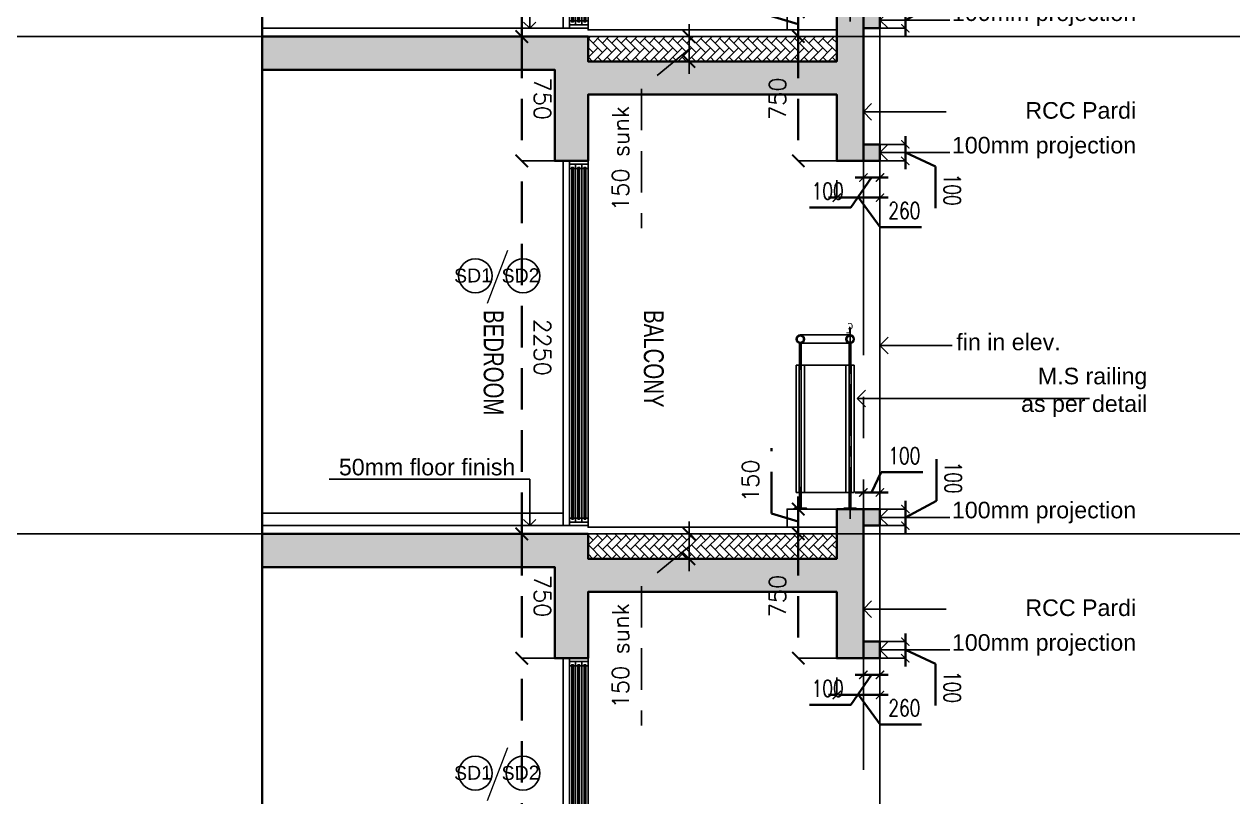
# Model space of a CAD drawing. Header units: millimetres. Extents: x 1066295 to 1300022, y -5734212 to -5454663.
# Drawn here: x 1117602 to 1124888, y -5598780 to -5594118 of the extents above; entities that cross this region are included whole.
import ezdxf
from ezdxf.enums import TextEntityAlignment as Align

# ---------------------------------------------------------------- set-up
doc = ezdxf.new("R2010")
doc.units = ezdxf.units.MM
doc.header["$LTSCALE"] = 1000
doc.header["$MEASUREMENT"] = 0
for name, pattern in [('AUDIT_D_120904163729-0', [0]), ('T9_PROFILE SECTIONS$0$AUDIT_D_120904163729-0', [0]), ('T9_PROFILE SECTIONS$0$CENTER', [2, 1.25, -0.25, 0.25, -0.25]), ('T9_PROFILE SECTIONS$0$HIDDEN', [0.375, 0.25, -0.125]), ('T9_PROFILE SECTIONS$0$HIDDEN2', [0.1875, 0.125, -0.0625]), ('T9_PROFILE SECTIONS$0$PHANTOM2', [1.25, 0.625, -0.125, 0.125, -0.125, 0.125, -0.125]), ('T9_PROFILE SECTIONS$0$T10(T7 IS SIMILAR BUT MIRROR) - DIMENSION & TEXTING$0$HIDDEN', [0.375, 0.25, -0.125]), ('T9_PROFILE SECTIONS$0$T8_PROFILE SECTIONS$0$HIDDEN', [0.375, 0.25, -0.125])]:
    doc.linetypes.add(name, pattern=pattern)
doc.layers.get('0').update_dxf_attribs({"linetype": 'AUDIT_D_120904163729-0'})
for name, color, linetype in [('T9_PROFILE SECTIONS$0$a-alu frame', 4, 'Continuous'), ('T9_PROFILE SECTIONS$0$A-BUILDING LINE TURNS HERE', 252, 'T9_PROFILE SECTIONS$0$PHANTOM2'), ('T9_PROFILE SECTIONS$0$A-DIM', 2, 'Continuous'), ('T9_PROFILE SECTIONS$0$a-ele', 8, 'Continuous'), ('T9_PROFILE SECTIONS$0$A-SUNK SLAB', 251, 'T9_PROFILE SECTIONS$0$AUDIT_D_120904163729-0'), ('T9_PROFILE SECTIONS$0$a-window', 5, 'Continuous'), ('T9_PROFILE SECTIONS$0$DETAIL TEXT', 84, 'T9_PROFILE SECTIONS$0$HIDDEN'), ('T9_PROFILE SECTIONS$0$Elev 01', 8, 'Continuous'), ('T9_PROFILE SECTIONS$0$ELEV 5', 8, 'Continuous'), ('T9_PROFILE SECTIONS$0$F.F.L', 36, 'Continuous'), ('T9_PROFILE SECTIONS$0$GLASS', 5, 'Continuous'), ('T9_PROFILE SECTIONS$0$HATCH 150', 8, 'Continuous'), ('T9_PROFILE SECTIONS$0$Leader', 2, 'T9_PROFILE SECTIONS$0$AUDIT_D_120904163729-0'), ('T9_PROFILE SECTIONS$0$LEVEL', 7, 'Continuous'), ('T9_PROFILE SECTIONS$0$T10(T7 IS SIMILAR BUT MIRROR) - DIMENSION & TEXTING$0$A-DIMENSIONS', 2, 'T9_PROFILE SECTIONS$0$T10(T7 IS SIMILAR BUT MIRROR) - DIMENSION & TEXTING$0$HIDDEN'), ('T9_PROFILE SECTIONS$0$TEXT ROOM', 7, 'Continuous'), ('T9_PROFILE SECTIONS$0$TYPICAL UNITS$0$a-door-no', 104, 'Continuous')]:
    doc.layers.add(name, color=color, linetype=linetype)
for name, color, linetype, lineweight in [('T9_PROFILE SECTIONS$0$A-DIMENSION', 2, 'Continuous', 35), ('T9_PROFILE SECTIONS$0$A-SLAB', 3, 'Continuous', 35), ('T9_PROFILE SECTIONS$0$a-Text', 4, 'Continuous', 0), ('T9_PROFILE SECTIONS$0$R0-18-10-2014-T1-1st Podium Floor Plan$0$Text', 7, 'Continuous', 0), ('T9_PROFILE SECTIONS$0$T8_PROFILE SECTIONS$0$A-DIMENSION', 2, 'Continuous', 35)]:
    doc.layers.add(name, color=color, linetype=linetype, lineweight=lineweight)
doc.styles.add('T9_PROFILE SECTIONS$0$arial', font='sanss___.ttf')
doc.styles.add('T9_PROFILE SECTIONS$0$ARIAL ARROW', font='arial.ttf')
doc.styles.add('T9_PROFILE SECTIONS$0$CLUSTER A- TOILET DETAIL$0$texts', font='simplex.shx', dxfattribs={"width": 0.75})
doc.styles.add('T9_PROFILE SECTIONS$0$Romans 1', font='romans.shx', dxfattribs={"height": 100})
doc.styles.add('T9_PROFILE SECTIONS$0$RSP_TXT 500', font='swisscl.ttf', dxfattribs={"height": 250})
doc.styles.add('T9_PROFILE SECTIONS$0$T8_PROFILE SECTIONS$0$Romans 1', font='romans.shx', dxfattribs={"height": 100})
doc.styles.add('T9_PROFILE SECTIONS$0$TYPICAL UNITS$0$LODHA STANDERD', font='sanss___.ttf')
doc.dimstyles.new('T9_PROFILE SECTIONS$0$ALPINE S', dxfattribs={"dimscale": 0, "dimtxt": 100, "dimasz": 75, "dimexe": 0, "dimexo": 0, "dimgap": 75, "dimtad": 1, "dimdec": 0, "dimzin": 0, "dimdsep": 46, "dimtxsty": 'T9_PROFILE SECTIONS$0$Romans 1', "dimblk": 'T9_PROFILE SECTIONS$0$_ArchTick', "dimcen": 0.09, "dimclrd": 256, "dimclre": 256, "dimclrt": 7, "dimadec": 0, "dimazin": 0, "dimtfac": 1, "dimtdec": 0, "dimtofl": 0, "dimtmove": 1, "dimatfit": 0, "dimldrblk": 'T9_PROFILE SECTIONS$0$_Open90', "dimfxl": 1, "dimtolj": 1, "dimtzin": 0, "dimarcsym": 0})
doc.dimstyles.new('T9_PROFILE SECTIONS$0$T8_PROFILE SECTIONS$0$ALPINE S', dxfattribs={"dimscale": 0, "dimtxt": 100, "dimasz": 75, "dimexe": 0, "dimexo": 0, "dimgap": 75, "dimtad": 1, "dimdec": 0, "dimzin": 0, "dimdsep": 46, "dimtxsty": 'T9_PROFILE SECTIONS$0$T8_PROFILE SECTIONS$0$Romans 1', "dimblk": 'T9_PROFILE SECTIONS$0$T8_PROFILE SECTIONS$0$_ArchTick', "dimcen": 0.09, "dimclrd": 256, "dimclre": 256, "dimclrt": 7, "dimadec": 0, "dimazin": 0, "dimtfac": 1, "dimtdec": 0, "dimtofl": 0, "dimtmove": 1, "dimatfit": 0, "dimldrblk": 'T9_PROFILE SECTIONS$0$T8_PROFILE SECTIONS$0$_Open90', "dimfxl": 1, "dimtolj": 1, "dimtzin": 0, "dimarcsym": 0})

# ---------------------------------------------------------------- blocks, each defined once
blk = doc.blocks.new('T9_PROFILE SECTIONS$0$A$C04612184')
at = {"layer": 'T9_PROFILE SECTIONS$0$LEVEL', "color": 8, "linetype": 'T9_PROFILE SECTIONS$0$HIDDEN2', "ltscale": 5}
for p, q in [((89.8181, 97.715), (-67.8271, 97.715)), ((89.8181, 94.715), (-67.8271, 94.715))]:
    blk.add_line(p, q, dxfattribs=at)
blk = doc.blocks.new('T9_PROFILE SECTIONS$0$_ArchTick')
at = {"color": 0, "linetype": 'ByBlock', "const_width": 0.15}
blk.add_lwpolyline([(-0.5, -0.5), (0.5, 0.5)], dxfattribs=at)
blk = doc.blocks.new('T9_PROFILE SECTIONS$0$window with railing')
at = {"layer": 'T9_PROFILE SECTIONS$0$a-ele'}
blk.add_lwpolyline([(-11244.9, -340863.7), (-11244.9, -338663.7)], dxfattribs=at)
at = {"layer": 'T9_PROFILE SECTIONS$0$a-window', "color": 250}
for p, q in [((-11394.9, -338708.7), (-11394.9, -340818.7)), ((-11381.6, -338708.7), (-11381.6, -340818.7)), ((-11371.6, -338708.7), (-11371.6, -340818.7))]:
    blk.add_line(p, q, dxfattribs=at)
at = {"layer": 'T9_PROFILE SECTIONS$0$a-window', "color": 1}
for p, q in [((-11357.4, -338708.7), (-11357.4, -340818.7)), ((-11319.9, -338708.7), (-11319.9, -340818.7)), ((-11319.9, -338708.7), (-11319.9, -340818.7)), ((-11282.4, -338708.7), (-11282.4, -340818.7))]:
    blk.add_line(p, q, dxfattribs=at)
at = {"layer": 'T9_PROFILE SECTIONS$0$a-window', "color": 5}
for p, q in [((-11344.1, -338708.7), (-11344.1, -340818.7)), ((-11334.1, -338708.7), (-11334.1, -340818.7)), ((-11306.6, -338708.7), (-11306.6, -340818.7)), ((-11296.6, -338708.7), (-11296.6, -340818.7))]:
    blk.add_line(p, q, dxfattribs=at)
at = {"layer": 'T9_PROFILE SECTIONS$0$a-window', "color": 4}
for points in [[(-11394.9, -338683.7), (-11394.9, -338663.7), (-11282.4, -338663.7), (-11282.4, -338683.7)], [(-11371.6, -338708.7), (-11357.4, -338708.7), (-11357.4, -338683.7), (-11394.9, -338683.7), (-11394.9, -338708.7), (-11381.6, -338708.7), (-11381.6, -338702.7), (-11371.6, -338702.7)], [(-11334.1, -338708.7), (-11319.9, -338708.7), (-11319.9, -338683.7), (-11357.4, -338683.7), (-11357.4, -338708.7), (-11344.1, -338708.7), (-11344.1, -338702.7), (-11334.1, -338702.7)], [(-11296.6, -338708.7), (-11282.4, -338708.7), (-11282.4, -338683.7), (-11319.9, -338683.7), (-11319.9, -338708.7), (-11306.6, -338708.7), (-11306.6, -338702.7), (-11296.6, -338702.7)], [(-11371.6, -340818.7), (-11357.4, -340818.7), (-11357.4, -340843.7), (-11394.9, -340843.7), (-11394.9, -340818.7), (-11381.6, -340818.7), (-11381.6, -340824.7), (-11371.6, -340824.7)], [(-11394.9, -340863.7), (-11394.9, -340843.7), (-11282.4, -340843.7), (-11282.4, -340863.7)], [(-11334.1, -340818.7), (-11319.9, -340818.7), (-11319.9, -340843.7), (-11357.4, -340843.7), (-11357.4, -340818.7), (-11344.1, -340818.7), (-11344.1, -340824.7), (-11334.1, -340824.7)], [(-11296.6, -340818.7), (-11282.4, -340818.7), (-11282.4, -340843.7), (-11319.9, -340843.7), (-11319.9, -340818.7), (-11306.6, -340818.7), (-11306.6, -340824.7), (-11296.6, -340824.7)]]:
    blk.add_lwpolyline(points, close=True, dxfattribs=at)
blk = doc.blocks.new('T9_PROFILE SECTIONS$0$A$C6E3644B4')
at = {"layer": 'T9_PROFILE SECTIONS$0$A-DIM', "ltscale": 0.7}
h = blk.add_hatch(color=8, dxfattribs=at)
edge = h.paths.add_edge_path()
edge.add_arc((0, 1025), 25, 0, 360)
edge = h.paths.add_edge_path(flags=17)
edge.add_arc((0, 1025), 20, 0, 360)
for points in [[(6, 868.7), (-6, 868.7), (-6, 843.7), (6, 843.7)], [(6, 130), (-6, 130), (-6, 105), (6, 105)]]:
    blk.add_hatch(color=8, dxfattribs=at).paths.add_polyline_path(points)
at = {"layer": 'T9_PROFILE SECTIONS$0$A-DIM', "color": 5, "linetype": 'T9_PROFILE SECTIONS$0$CENTER', "ltscale": 0.25}
blk.add_line((0, -59), (0, 1094.7), dxfattribs=at)
at = {"layer": 'T9_PROFILE SECTIONS$0$A-DIM', "ltscale": 0.7}
for p, q in [((-5, 1000.1), (-5, 868.4)), ((5, 1000.1), (5, 868.4)), ((25, 868.4), (-25, 868.4)), ((-25, 100.4), (-25, 868.4)), ((25, 100.4), (25, 868.4)), ((25, 100.4), (-25, 100.4)), ((-5, 100.4), (-5, 5)), ((5, 100.4), (5, 5))]:
    blk.add_line(p, q, dxfattribs=at)
blk.add_lwpolyline([(37.5, 5), (-37.5, 5), (-37.5, 0), (37.5, 0)], close=True, dxfattribs=at)
for radius in [25, 20]:
    blk.add_circle((0, 1025), radius, dxfattribs=at)
at = {"layer": 'T9_PROFILE SECTIONS$0$GLASS', "ltscale": 0.7}
for points in [[(-6, 868.4), (-6, 843.7), (6, 843.7), (6, 868.4)], [(-6, 105), (6, 105), (6, 868.4), (-6, 868.4)], [(-6, 130), (-6, 105), (6, 105), (6, 130)]]:
    blk.add_lwpolyline(points, close=True, dxfattribs=at)
at = {"layer": 'T9_PROFILE SECTIONS$0$DETAIL TEXT', "color": 0, "char_height": 40, "width": 489.252, "attachment_point": 1, "style": 'T9_PROFILE SECTIONS$0$arial'}
for s, insert in [('{\\fCalibri|b0|i0|c0|p34;C}', (-17.8, 1122.7)), ('{\\fCalibri|b0|i0|c0|p34;L}', (-2.8, 1100.5))]:
    blk.add_mtext(s, dxfattribs=dict(at, insert=insert))
blk = doc.blocks.new('*D218')
at = {"layer": 'T9_PROFILE SECTIONS$0$A-DIMENSION', "linetype": 'T9_PROFILE SECTIONS$0$HIDDEN', "lineweight": -2, "transparency": 16777216}
for p, q in [((1323371.8, -5676244.4), (1323371.8, -5676044.8)), ((1325621.8, -5676244.4), (1325621.8, -5676044.8))]:
    blk.add_line(p, q, dxfattribs=at)
at = {"layer": 'T9_PROFILE SECTIONS$0$A-DIMENSION', "linetype": 'T9_PROFILE SECTIONS$0$HIDDEN', "transparency": 16777216}
blk.add_line((1323371.8, -5676044.8), (1325621.8, -5676044.8), dxfattribs=at)
at = {"layer": 'T9_PROFILE SECTIONS$0$A-DIMENSION', "linetype": 'ByBlock', "transparency": 16777216, "xscale": 75, "yscale": 75, "zscale": 75, "rotation": 180}
blk.add_blockref('T9_PROFILE SECTIONS$0$_ArchTick', (1323371.8, -5676044.8), dxfattribs=at)
at = {"layer": 'T9_PROFILE SECTIONS$0$A-DIMENSION', "linetype": 'ByBlock', "transparency": 16777216, "xscale": 75, "yscale": 75, "zscale": 75}
blk.add_blockref('T9_PROFILE SECTIONS$0$_ArchTick', (1325621.8, -5676044.8), dxfattribs=at)
at = {"layer": 'T9_PROFILE SECTIONS$0$A-DIMENSION', "color": 7, "linetype": 'ByBlock', "transparency": 16777216, "insert": (1324496.8, -5676169.8), "char_height": 100, "attachment_point": 5, "rotation": 180, "style": 'T9_PROFILE SECTIONS$0$Romans 1'}
blk.add_mtext('\\A1;2250', dxfattribs=at)
blk = doc.blocks.new('T9_PROFILE SECTIONS$0$_Open90')
at = {"color": 0, "linetype": 'ByBlock', "lineweight": -2}
for p, q in [((0, 0), (-1, 0)), ((-0.5, 0.5), (0, 0)), ((0, 0), (-0.5, -0.5))]:
    blk.add_line(p, q, dxfattribs=at)
blk = doc.blocks.new('*D219')
at = {"layer": 'T9_PROFILE SECTIONS$0$A-DIMENSION', "linetype": 'T9_PROFILE SECTIONS$0$HIDDEN', "lineweight": -2, "transparency": 16777216}
for p, q in [((1322621.8, -5676244.4), (1322621.8, -5676044.8)), ((1323371.8, -5676244.4), (1323371.8, -5676044.8))]:
    blk.add_line(p, q, dxfattribs=at)
at = {"layer": 'T9_PROFILE SECTIONS$0$A-DIMENSION', "linetype": 'T9_PROFILE SECTIONS$0$HIDDEN', "transparency": 16777216}
blk.add_line((1323371.8, -5676044.8), (1322621.8, -5676044.8), dxfattribs=at)
at = {"layer": 'T9_PROFILE SECTIONS$0$A-DIMENSION', "linetype": 'ByBlock', "transparency": 16777216, "xscale": 75, "yscale": 75, "zscale": 75, "rotation": 180}
blk.add_blockref('T9_PROFILE SECTIONS$0$_ArchTick', (1322621.8, -5676044.8), dxfattribs=at)
at = {"layer": 'T9_PROFILE SECTIONS$0$A-DIMENSION', "linetype": 'ByBlock', "transparency": 16777216, "xscale": 75, "yscale": 75, "zscale": 75}
blk.add_blockref('T9_PROFILE SECTIONS$0$_ArchTick', (1323371.8, -5676044.8), dxfattribs=at)
at = {"layer": 'T9_PROFILE SECTIONS$0$A-DIMENSION', "color": 7, "linetype": 'ByBlock', "transparency": 16777216, "insert": (1322996.8, -5676169.8), "char_height": 100, "attachment_point": 5, "rotation": 180, "style": 'T9_PROFILE SECTIONS$0$Romans 1'}
blk.add_mtext('\\A1;750', dxfattribs=at)
blk = doc.blocks.new('T9_PROFILE SECTIONS$0$TYPICAL UNITS$0$B-flat-33')
at = {"layer": 'T9_PROFILE SECTIONS$0$TYPICAL UNITS$0$a-door-no'}
blk.add_ellipse((14108, 1402), major_axis=(0, -181), ratio=0.999989, dxfattribs=at)
at = {"layer": 'T9_PROFILE SECTIONS$0$TYPICAL UNITS$0$a-door-no', "style": 'T9_PROFILE SECTIONS$0$TYPICAL UNITS$0$LODHA STANDERD', "oblique": 0, "width": 0.999989}
blk.add_attdef('OP1', text='', height=150, rotation=0.7592, dxfattribs=at).set_placement((14117, 1332), align=Align.CENTER)
blk = doc.blocks.new('*D220')
at = {"layer": 'T9_PROFILE SECTIONS$0$A-DIMENSION', "linetype": 'T9_PROFILE SECTIONS$0$HIDDEN', "lineweight": -2, "transparency": 16777216}
for p, q in [((1322621.8, -5677944.3), (1322621.8, -5677712.1)), ((1323371.8, -5677944.3), (1323371.8, -5677712.1))]:
    blk.add_line(p, q, dxfattribs=at)
at = {"layer": 'T9_PROFILE SECTIONS$0$A-DIMENSION', "linetype": 'T9_PROFILE SECTIONS$0$HIDDEN', "transparency": 16777216}
blk.add_line((1323371.8, -5677712.1), (1322621.8, -5677712.1), dxfattribs=at)
at = {"layer": 'T9_PROFILE SECTIONS$0$A-DIMENSION', "linetype": 'ByBlock', "transparency": 16777216, "xscale": 75, "yscale": 75, "zscale": 75, "rotation": 180}
blk.add_blockref('T9_PROFILE SECTIONS$0$_ArchTick', (1322621.8, -5677712.1), dxfattribs=at)
at = {"layer": 'T9_PROFILE SECTIONS$0$A-DIMENSION', "linetype": 'ByBlock', "transparency": 16777216, "xscale": 75, "yscale": 75, "zscale": 75}
blk.add_blockref('T9_PROFILE SECTIONS$0$_ArchTick', (1323371.8, -5677712.1), dxfattribs=at)
at = {"layer": 'T9_PROFILE SECTIONS$0$A-DIMENSION', "color": 7, "linetype": 'ByBlock', "transparency": 16777216, "insert": (1322996.8, -5677587.1), "char_height": 100, "attachment_point": 5, "style": 'T9_PROFILE SECTIONS$0$Romans 1'}
blk.add_mtext('\\A1;750', dxfattribs=at)
blk = doc.blocks.new('T9_PROFILE SECTIONS$0$T8_PROFILE SECTIONS$0$_ArchTick')
at = {"color": 0, "linetype": 'ByBlock', "const_width": 0.15}
blk.add_lwpolyline([(-0.5, -0.5), (0.5, 0.5)], dxfattribs=at)
blk = doc.blocks.new('*D221')
at = {"layer": 'T9_PROFILE SECTIONS$0$T8_PROFILE SECTIONS$0$A-DIMENSION', "linetype": 'T9_PROFILE SECTIONS$0$T8_PROFILE SECTIONS$0$HIDDEN', "transparency": 16777216}
for p, q in [((1323621.9, -5678104.4), (1323621.9, -5678054.4)), ((1323621.9, -5678204.4), (1323621.9, -5678104.4)), ((1323621.9, -5678154.4), (1323743.4, -5678212.2)), ((1323621.9, -5678204.4), (1323621.9, -5678254.4)), ((1323743.4, -5678212.2), (1323743.4, -5678490.7))]:
    blk.add_line(p, q, dxfattribs=at)
at = {"layer": 'T9_PROFILE SECTIONS$0$T8_PROFILE SECTIONS$0$A-DIMENSION', "linetype": 'T9_PROFILE SECTIONS$0$T8_PROFILE SECTIONS$0$HIDDEN', "lineweight": -2, "transparency": 16777216}
for p, q in [((1323521.8, -5678104.4), (1323621.9, -5678104.4)), ((1323521.8, -5678204.4), (1323621.9, -5678204.4))]:
    blk.add_line(p, q, dxfattribs=at)
at = {"layer": 'T9_PROFILE SECTIONS$0$T8_PROFILE SECTIONS$0$A-DIMENSION', "linetype": 'ByBlock', "transparency": 16777216, "xscale": 50, "yscale": 50, "zscale": 50}
for p, rotation in [((1323621.9, -5678104.4), 270), ((1323621.9, -5678204.4), 90.00000000000001)]:
    blk.add_blockref('T9_PROFILE SECTIONS$0$T8_PROFILE SECTIONS$0$_ArchTick', p, dxfattribs=dict(at, rotation=rotation))
at = {"layer": 'T9_PROFILE SECTIONS$0$T8_PROFILE SECTIONS$0$A-DIMENSION', "color": 7, "linetype": 'ByBlock', "transparency": 16777216, "insert": (1323843.4, -5678351.5), "char_height": 100, "attachment_point": 5, "rotation": 270, "style": 'T9_PROFILE SECTIONS$0$CLUSTER A- TOILET DETAIL$0$texts'}
blk.add_mtext('\\A1;100', dxfattribs=at)
blk = doc.blocks.new('T9_PROFILE SECTIONS$0$T8_PROFILE SECTIONS$0$_Open90')
at = {"color": 0, "linetype": 'ByBlock', "lineweight": -2}
for p, q in [((0, 0), (-1, 0)), ((-0.5, 0.5), (0, 0)), ((0, 0), (-0.5, -0.5))]:
    blk.add_line(p, q, dxfattribs=at)
blk = doc.blocks.new('*D222')
at = {"layer": 'T9_PROFILE SECTIONS$0$T8_PROFILE SECTIONS$0$A-DIMENSION', "linetype": 'T9_PROFILE SECTIONS$0$T8_PROFILE SECTIONS$0$HIDDEN', "lineweight": -2, "transparency": 16777216}
for p, q in [((1323421.8, -5678204.4), (1323421.8, -5678357.5)), ((1323521.8, -5678204.4), (1323521.8, -5678357.5))]:
    blk.add_line(p, q, dxfattribs=at)
at = {"layer": 'T9_PROFILE SECTIONS$0$T8_PROFILE SECTIONS$0$A-DIMENSION', "linetype": 'T9_PROFILE SECTIONS$0$T8_PROFILE SECTIONS$0$HIDDEN', "transparency": 16777216}
for p, q in [((1323421.8, -5678357.5), (1323371.8, -5678357.5)), ((1323521.8, -5678357.5), (1323421.8, -5678357.5)), ((1323471.8, -5678357.5), (1323572.2, -5678546.2)), ((1323521.8, -5678357.5), (1323571.8, -5678357.5)), ((1323572.2, -5678546.2), (1323850.7, -5678546.2))]:
    blk.add_line(p, q, dxfattribs=at)
at = {"layer": 'T9_PROFILE SECTIONS$0$T8_PROFILE SECTIONS$0$A-DIMENSION', "linetype": 'ByBlock', "transparency": 16777216, "xscale": 50, "yscale": 50, "zscale": 50}
blk.add_blockref('T9_PROFILE SECTIONS$0$T8_PROFILE SECTIONS$0$_ArchTick', (1323421.8, -5678357.5), dxfattribs=at)
at = {"layer": 'T9_PROFILE SECTIONS$0$T8_PROFILE SECTIONS$0$A-DIMENSION', "linetype": 'ByBlock', "transparency": 16777216, "xscale": 50, "yscale": 50, "zscale": 50, "rotation": 180}
blk.add_blockref('T9_PROFILE SECTIONS$0$T8_PROFILE SECTIONS$0$_ArchTick', (1323521.8, -5678357.5), dxfattribs=at)
at = {"layer": 'T9_PROFILE SECTIONS$0$T8_PROFILE SECTIONS$0$A-DIMENSION', "color": 7, "linetype": 'ByBlock', "transparency": 16777216, "insert": (1323711.5, -5678646.2), "char_height": 100, "attachment_point": 5, "rotation": 180, "style": 'T9_PROFILE SECTIONS$0$CLUSTER A- TOILET DETAIL$0$texts'}
blk.add_mtext('\\A1;100', dxfattribs=at)
blk = doc.blocks.new('*D223')
at = {"layer": 'T9_PROFILE SECTIONS$0$T8_PROFILE SECTIONS$0$A-DIMENSION', "linetype": 'T9_PROFILE SECTIONS$0$T8_PROFILE SECTIONS$0$HIDDEN', "transparency": 16777216}
for p, q in [((1322340, -5678028.8), (1322340, -5677750.3)), ((1322521.7, -5678154.4), (1322340, -5678028.8)), ((1322521.7, -5678104.4), (1322521.7, -5678054.4)), ((1322521.7, -5678204.4), (1322521.7, -5678104.4)), ((1322521.7, -5678204.4), (1322521.7, -5678254.4))]:
    blk.add_line(p, q, dxfattribs=at)
at = {"layer": 'T9_PROFILE SECTIONS$0$T8_PROFILE SECTIONS$0$A-DIMENSION', "linetype": 'T9_PROFILE SECTIONS$0$T8_PROFILE SECTIONS$0$HIDDEN', "lineweight": -2, "transparency": 16777216}
for p, q in [((1322621.8, -5678104.4), (1322521.7, -5678104.4)), ((1322621.8, -5678204.4), (1322521.7, -5678204.4))]:
    blk.add_line(p, q, dxfattribs=at)
at = {"layer": 'T9_PROFILE SECTIONS$0$T8_PROFILE SECTIONS$0$A-DIMENSION', "linetype": 'ByBlock', "transparency": 16777216, "xscale": 50, "yscale": 50, "zscale": 50}
for p, rotation in [((1322521.7, -5678104.4), 270), ((1322521.7, -5678204.4), 90.00000000000001)]:
    blk.add_blockref('T9_PROFILE SECTIONS$0$T8_PROFILE SECTIONS$0$_ArchTick', p, dxfattribs=dict(at, rotation=rotation))
at = {"layer": 'T9_PROFILE SECTIONS$0$T8_PROFILE SECTIONS$0$A-DIMENSION', "color": 7, "linetype": 'ByBlock', "transparency": 16777216, "insert": (1322440, -5677889.5), "char_height": 100, "attachment_point": 5, "rotation": 270, "style": 'T9_PROFILE SECTIONS$0$CLUSTER A- TOILET DETAIL$0$texts'}
blk.add_mtext('\\A1;100', dxfattribs=at)
blk = doc.blocks.new('*D224')
at = {"layer": 'T9_PROFILE SECTIONS$0$T8_PROFILE SECTIONS$0$A-DIMENSION', "linetype": 'T9_PROFILE SECTIONS$0$T8_PROFILE SECTIONS$0$HIDDEN', "lineweight": -2, "transparency": 16777216}
for p, q in [((1322621.8, -5678204.4), (1322621.8, -5678357.5)), ((1322721.8, -5678204.4), (1322721.8, -5678357.5))]:
    blk.add_line(p, q, dxfattribs=at)
at = {"layer": 'T9_PROFILE SECTIONS$0$T8_PROFILE SECTIONS$0$A-DIMENSION', "linetype": 'T9_PROFILE SECTIONS$0$T8_PROFILE SECTIONS$0$HIDDEN', "transparency": 16777216}
for p, q in [((1322621.8, -5678357.5), (1322571.8, -5678357.5)), ((1322671.8, -5678357.5), (1322587.6, -5678540.1)), ((1322621.8, -5678357.5), (1322721.8, -5678357.5)), ((1322721.8, -5678357.5), (1322771.8, -5678357.5)), ((1322587.6, -5678540.1), (1322309, -5678540.1))]:
    blk.add_line(p, q, dxfattribs=at)
at = {"layer": 'T9_PROFILE SECTIONS$0$T8_PROFILE SECTIONS$0$A-DIMENSION', "linetype": 'ByBlock', "transparency": 16777216, "xscale": 50, "yscale": 50, "zscale": 50}
blk.add_blockref('T9_PROFILE SECTIONS$0$T8_PROFILE SECTIONS$0$_ArchTick', (1322621.8, -5678357.5), dxfattribs=at)
at = {"layer": 'T9_PROFILE SECTIONS$0$T8_PROFILE SECTIONS$0$A-DIMENSION', "linetype": 'ByBlock', "transparency": 16777216, "xscale": 50, "yscale": 50, "zscale": 50, "rotation": 180}
blk.add_blockref('T9_PROFILE SECTIONS$0$T8_PROFILE SECTIONS$0$_ArchTick', (1322721.8, -5678357.5), dxfattribs=at)
at = {"layer": 'T9_PROFILE SECTIONS$0$T8_PROFILE SECTIONS$0$A-DIMENSION', "color": 7, "linetype": 'ByBlock', "transparency": 16777216, "insert": (1322448.3, -5678640.1), "char_height": 100, "attachment_point": 5, "rotation": 180, "style": 'T9_PROFILE SECTIONS$0$CLUSTER A- TOILET DETAIL$0$texts'}
blk.add_mtext('\\A1;100', dxfattribs=at)
blk = doc.blocks.new('*D216')
at = {"layer": 'T9_PROFILE SECTIONS$0$A-DIMENSION', "linetype": 'T9_PROFILE SECTIONS$0$HIDDEN', "transparency": 16777216}
for p, q in [((1323446.8, -5677712.1), (1323495.5, -5677549.6)), ((1323495.5, -5677549.6), (1323888.4, -5677549.6)), ((1323371.8, -5677712.1), (1323296.8, -5677712.1)), ((1323371.8, -5677712.1), (1323521.8, -5677712.1)), ((1323521.8, -5677712.1), (1323596.8, -5677712.1))]:
    blk.add_line(p, q, dxfattribs=at)
at = {"layer": 'T9_PROFILE SECTIONS$0$A-DIMENSION', "linetype": 'T9_PROFILE SECTIONS$0$HIDDEN', "lineweight": -2, "transparency": 16777216}
for p, q in [((1323371.8, -5677944.4), (1323371.8, -5677712.1)), ((1323521.8, -5677944.4), (1323521.8, -5677712.1))]:
    blk.add_line(p, q, dxfattribs=at)
at = {"layer": 'T9_PROFILE SECTIONS$0$A-DIMENSION', "linetype": 'ByBlock', "transparency": 16777216, "xscale": 75, "yscale": 75, "zscale": 75}
blk.add_blockref('T9_PROFILE SECTIONS$0$_ArchTick', (1323371.8, -5677712.1), dxfattribs=at)
at = {"layer": 'T9_PROFILE SECTIONS$0$A-DIMENSION', "linetype": 'ByBlock', "transparency": 16777216, "xscale": 75, "yscale": 75, "zscale": 75, "rotation": 180}
blk.add_blockref('T9_PROFILE SECTIONS$0$_ArchTick', (1323521.8, -5677712.1), dxfattribs=at)
at = {"layer": 'T9_PROFILE SECTIONS$0$A-DIMENSION', "color": 7, "linetype": 'ByBlock', "transparency": 16777216, "insert": (1323692, -5677424.6), "char_height": 100, "attachment_point": 5, "style": 'T9_PROFILE SECTIONS$0$Romans 1'}
blk.add_mtext('\\A1;150', dxfattribs=at)
blk = doc.blocks.new('*D217')
at = {"layer": 'T9_PROFILE SECTIONS$0$T10(T7 IS SIMILAR BUT MIRROR) - DIMENSION & TEXTING$0$A-DIMENSIONS', "lineweight": -2, "transparency": 16777216}
for p, q in [((1323056.6, -5676766), (1322216.1, -5676766)), ((1323296.8, -5677053.5), (1323056.6, -5676766)), ((1323221.8, -5677053.5), (1323146.8, -5677053.5)), ((1323221.8, -5677053.5), (1323371.8, -5677053.5)), ((1323371.8, -5677053.5), (1323446.8, -5677053.5))]:
    blk.add_line(p, q, dxfattribs=at)
at = {"layer": 'T9_PROFILE SECTIONS$0$T10(T7 IS SIMILAR BUT MIRROR) - DIMENSION & TEXTING$0$A-DIMENSIONS', "linetype": 'T9_PROFILE SECTIONS$0$HIDDEN', "lineweight": -2, "transparency": 16777216}
for p, q in [((1323221.8, -5677194.4), (1323221.8, -5677053.5)), ((1323371.8, -5677194.4), (1323371.8, -5677053.5))]:
    blk.add_line(p, q, dxfattribs=at)
at = {"layer": 'T9_PROFILE SECTIONS$0$T10(T7 IS SIMILAR BUT MIRROR) - DIMENSION & TEXTING$0$A-DIMENSIONS', "linetype": 'ByBlock', "lineweight": -2, "transparency": 16777216, "xscale": 75, "yscale": 75, "zscale": 75}
blk.add_blockref('T9_PROFILE SECTIONS$0$_ArchTick', (1323221.8, -5677053.5), dxfattribs=at)
at = {"layer": 'T9_PROFILE SECTIONS$0$T10(T7 IS SIMILAR BUT MIRROR) - DIMENSION & TEXTING$0$A-DIMENSIONS', "linetype": 'ByBlock', "lineweight": -2, "transparency": 16777216, "xscale": 75, "yscale": 75, "zscale": 75, "rotation": 180}
blk.add_blockref('T9_PROFILE SECTIONS$0$_ArchTick', (1323371.8, -5677053.5), dxfattribs=at)
at = {"layer": 'T9_PROFILE SECTIONS$0$T10(T7 IS SIMILAR BUT MIRROR) - DIMENSION & TEXTING$0$A-DIMENSIONS', "color": 7, "linetype": 'ByBlock', "transparency": 16777216, "insert": (1322636.3, -5676641), "char_height": 100, "attachment_point": 5, "style": 'T9_PROFILE SECTIONS$0$Romans 1', "bg_fill": 3, "box_fill_scale": 1.25, "bg_fill_color": 256, "bg_fill_true_color": 13158600, "bg_fill_transparency": 0}
blk.add_mtext('\\A1;150 sunk', dxfattribs=at)
blk = doc.blocks.new('*D225')
at = {"layer": 'T9_PROFILE SECTIONS$0$T8_PROFILE SECTIONS$0$A-DIMENSION', "linetype": 'T9_PROFILE SECTIONS$0$T8_PROFILE SECTIONS$0$HIDDEN', "transparency": 16777216}
for p, q in [((1325400.2, -5677944.4), (1325400.2, -5677894.4)), ((1325400.2, -5678204.4), (1325400.2, -5677944.4)), ((1325400.2, -5678074.4), (1325222.1, -5678205)), ((1325222.1, -5678205), (1325222.1, -5678497.8)), ((1325400.2, -5678204.4), (1325400.2, -5678254.4))]:
    blk.add_line(p, q, dxfattribs=at)
at = {"layer": 'T9_PROFILE SECTIONS$0$T8_PROFILE SECTIONS$0$A-DIMENSION', "linetype": 'T9_PROFILE SECTIONS$0$T8_PROFILE SECTIONS$0$HIDDEN', "lineweight": -2, "transparency": 16777216}
for p, q in [((1325505.2, -5677944.4), (1325400.2, -5677944.4)), ((1325505.2, -5678204.4), (1325400.2, -5678204.4))]:
    blk.add_line(p, q, dxfattribs=at)
at = {"layer": 'T9_PROFILE SECTIONS$0$T8_PROFILE SECTIONS$0$A-DIMENSION', "linetype": 'ByBlock', "transparency": 16777216, "xscale": 50, "yscale": 50, "zscale": 50}
for p, rotation in [((1325400.2, -5677944.4), 270), ((1325400.2, -5678204.4), 90.00000000000001)]:
    blk.add_blockref('T9_PROFILE SECTIONS$0$T8_PROFILE SECTIONS$0$_ArchTick', p, dxfattribs=dict(at, rotation=rotation))
at = {"layer": 'T9_PROFILE SECTIONS$0$T8_PROFILE SECTIONS$0$A-DIMENSION', "color": 7, "linetype": 'ByBlock', "transparency": 16777216, "insert": (1325322.1, -5678351.4), "char_height": 100, "attachment_point": 5, "rotation": 270, "style": 'T9_PROFILE SECTIONS$0$CLUSTER A- TOILET DETAIL$0$texts'}
blk.add_mtext('\\A1;260', dxfattribs=at)
blk = doc.blocks.new('T9_PROFILE SECTIONS$0$87i')
at = {"layer": 'T9_PROFILE SECTIONS$0$A-SUNK SLAB', "linetype": 'ByBlock'}
h = blk.add_hatch(dxfattribs=at)
h.set_pattern_fill('AR-HBONE', color=256, scale=10, angle=-90)
h.set_pattern_definition([(45, (-2e-09, 3890.655), (8e-15, 56.5685425), [120, -40]), (135, (28.284, 3918.94), (8e-15, 56.5685425), [120, -40])])
h.paths.add_polyline_path([(1323221.8, -5677944.4), (1323221.8, -5676444.4), (1323371.8, -5676444.4), (1323371.8, -5677944.4)])
at = {"layer": 'T9_PROFILE SECTIONS$0$Elev 01', "ltscale": 0.7}
h = blk.add_hatch(color=8, dxfattribs=at)
edge = h.paths.add_edge_path(flags=16)
edge.add_arc((1324546.8, -5677724.4), 20, -540, -180, ccw=False)
edge = h.paths.add_edge_path()
edge.add_arc((1324546.8, -5677724.4), 25, -540, -180, ccw=False)
for points in [[(1323651.8, -5677730.3), (1323626.8, -5677730.3), (1323626.8, -5677718.3), (1323651.8, -5677718.3)], [(1324390.5, -5677730.3), (1324365.5, -5677730.3), (1324365.5, -5677718.3), (1324390.5, -5677718.3)]]:
    blk.add_hatch(color=8, dxfattribs=at).paths.add_polyline_path(points)
at = {"layer": 'T9_PROFILE SECTIONS$0$HATCH 150'}
h = blk.add_hatch(color=8, dxfattribs=at)
h.dxf.hatch_style = 1
h.paths.add_polyline_path([(1323521.8, -5677944.4), (1323371.8, -5677944.4), (1323221.8, -5677944.4), (1323221.8, -5676444.4), (1323371.8, -5676444.4), (1323371.8, -5674481), (1323171.8, -5674481), (1323171.8, -5676244.4), (1322621.8, -5676244.4), (1322621.8, -5676444.4), (1323021.8, -5676444.4), (1323021.8, -5677944.4), (1322621.8, -5677944.4), (1322621.8, -5678104.4), (1323521.8, -5678104.4)])
h = blk.add_hatch(dxfattribs=at)
h.set_pattern_fill('AR-SAND', color=8, scale=10, angle=-90)
h.set_pattern_definition([(37.5, (-7656.884, 3890.655), (-0.62993358, 19.26823769), [0, -15.2, 0, -17, 0, -16.25]), (7.5, (-7656.884, 3890.655), (17.69776705, 28.22146065), [0, -8.2, 0, -13.7, 0, -5.25]), (327.5, (-7669.184, 3890.655), (31.141418618, 0.056590535), [0, -5, 0, -18, 0, -23.5]), (317.5, (-7669.184, 3890.655), (30.06126605, 8.77675565), [0, -2.5, 0, -11.8, 0, -13.5])])
h.paths.add_polyline_path([(1322721.8, -5678104.4), (1322721.8, -5678204.4), (1322621.8, -5678204.4), (1322621.8, -5678104.4)])
h.paths.add_polyline_path([(1323421.8, -5678104.4), (1323421.8, -5678204.4), (1323521.8, -5678204.4), (1323521.8, -5678104.4)])
at = {"layer": 'T9_PROFILE SECTIONS$0$A-SLAB', "linetype": 'ByBlock'}
for points in [[(1323521.8, -5677944.4), (1323371.8, -5677944.4), (1323221.8, -5677944.4), (1323221.8, -5676444.4), (1323371.8, -5676444.4), (1323371.8, -5674481), (1323171.8, -5674481), (1323171.8, -5676244.4), (1322621.8, -5676244.4), (1322621.8, -5676444.4), (1323021.8, -5676444.4), (1323021.8, -5677944.4), (1322621.8, -5677944.4), (1322621.8, -5678104.4), (1323521.8, -5678104.4)], [(1322721.8, -5678104.4), (1322721.8, -5678204.4), (1322621.8, -5678204.4), (1322621.8, -5678104.4)], [(1323421.8, -5678104.4), (1323421.8, -5678204.4), (1323521.8, -5678204.4), (1323521.8, -5678104.4)]]:
    blk.add_lwpolyline(points, close=True, dxfattribs=at)
at = {"layer": 'T9_PROFILE SECTIONS$0$A-SUNK SLAB', "linetype": 'ByBlock'}
blk.add_lwpolyline([(1323221.8, -5677944.4), (1323221.8, -5676444.4), (1323371.8, -5676444.4), (1323371.8, -5677944.4)], close=True, dxfattribs=at)
at = {"layer": 'T9_PROFILE SECTIONS$0$Elev 01', "ltscale": 0.7}
for p, q in [((1323622.2, -5677699.4), (1324390.2, -5677699.4)), ((1323622.2, -5677699.4), (1323622.2, -5677749.4)), ((1324390.2, -5677699.4), (1324390.2, -5677749.4)), ((1323622.2, -5677719.4), (1323526.8, -5677719.4)), ((1323622.2, -5677729.4), (1323526.8, -5677729.4)), ((1323622.2, -5677749.4), (1324390.2, -5677749.4)), ((1323622.2, -5677749.4), (1323622.2, -5677999.4)), ((1324521.9, -5677719.4), (1324390.2, -5677719.4)), ((1324521.9, -5677729.4), (1324390.2, -5677729.4)), ((1324390.2, -5677749.4), (1324390.2, -5677999.4)), ((1324521.8, -5678024.4), (1324521.8, -5677724.4)), ((1324571.8, -5678024.4), (1324571.8, -5677724.4))]:
    blk.add_line(p, q, dxfattribs=at)
at = {"layer": 'T9_PROFILE SECTIONS$0$Elev 01', "linetype": 'ByBlock'}
blk.add_lwpolyline([(1323521.8, -5677944.4), (1323521.8, -5677644.4), (1323411.8, -5677644.4)], dxfattribs=at)
at = {"layer": 'T9_PROFILE SECTIONS$0$Elev 01', "ltscale": 0.7}
for points in [[(1323526.8, -5677686.9), (1323526.8, -5677761.9), (1323521.8, -5677761.9), (1323521.8, -5677686.9)], [(1323626.8, -5677730.3), (1323626.8, -5677718.3), (1324390.2, -5677718.3), (1324390.2, -5677730.3)], [(1323651.8, -5677730.3), (1323626.8, -5677730.3), (1323626.8, -5677718.3), (1323651.8, -5677718.3)], [(1324390.2, -5677730.3), (1324365.5, -5677730.3), (1324365.5, -5677718.3), (1324390.2, -5677718.3)]]:
    blk.add_lwpolyline(points, close=True, dxfattribs=at)
for radius in [25, 20]:
    blk.add_circle((1324546.8, -5677724.4), radius, dxfattribs=at)
at = {"layer": 'T9_PROFILE SECTIONS$0$ELEV 5', "ltscale": 0.7}
for p, q in [((1322721.8, -5678204.4), (1323421.8, -5678204.4)), ((1323521.8, -5678204.4), (1325621.8, -5678204.4))]:
    blk.add_line(p, q, dxfattribs=at)
at = {"layer": 'T9_PROFILE SECTIONS$0$F.F.L', "linetype": 'Continuous', "ltscale": 0.1}
blk.add_lwpolyline([(1323421.8, -5674481), (1323421.8, -5676444.4), (1323411.8, -5676444.4), (1323411.8, -5677944.4)], dxfattribs=at)
at = {"layer": 'T9_PROFILE SECTIONS$0$F.F.L', "color": 8, "linetype": 'Continuous', "ltscale": 0.1}
blk.add_lwpolyline([(1323496.8, -5674481), (1323496.8, -5676294.4)], dxfattribs=at)
at = {"layer": 'T9_PROFILE SECTIONS$0$R0-18-10-2014-T1-1st Podium Floor Plan$0$Text'}
blk.add_line((1324764, -5675838.8), (1325083.8, -5675962), dxfattribs=at)
at = {"layer": 'T9_PROFILE SECTIONS$0$T10(T7 IS SIMILAR BUT MIRROR) - DIMENSION & TEXTING$0$A-DIMENSIONS', "linetype": 'ByBlock'}
blk.add_lwpolyline([(1323411.8, -5677944.4), (1323521.8, -5677944.4), (1323521.8, -5678104.4)], dxfattribs=at)
at = {"layer": 'T9_PROFILE SECTIONS$0$a-alu frame', "linetype": 'Continuous', "xscale": -1, "rotation": 270}
blk.add_blockref('T9_PROFILE SECTIONS$0$window with railing', (1664285.5, -5665049.5, 0), dxfattribs=at)
at = {"layer": 'T9_PROFILE SECTIONS$0$A-SLAB', "linetype": 'ByBlock', "xscale": -1, "rotation": 270}
blk.add_blockref('T9_PROFILE SECTIONS$0$A$C6E3644B4', (1323521.8, -5678024.4), dxfattribs=at)
at = {"layer": 'T9_PROFILE SECTIONS$0$TEXT ROOM', "ltscale": 0.1}
ref = blk.add_blockref('T9_PROFILE SECTIONS$0$TYPICAL UNITS$0$B-flat-33', (1324139.8, -5667829.8), dxfattribs=dict(at, xscale=0.5625, yscale=0.5625, zscale=0.5625, rotation=270))
ref.add_attrib('OP1', 'SD1', dxfattribs={"layer": 'T9_PROFILE SECTIONS$0$TYPICAL UNITS$0$a-door-no', "height": 84.37, "rotation": 270.75922, "style": 'T9_PROFILE SECTIONS$0$TYPICAL UNITS$0$LODHA STANDERD', "oblique": 0.00002, "width": 0.999989}).set_placement((1324888.5, -5675751.8), align=Align.CENTER)
ref = blk.add_blockref('T9_PROFILE SECTIONS$0$TYPICAL UNITS$0$B-flat-33', (1324139.8, -5668116.4), dxfattribs=dict(at, xscale=0.5625, yscale=0.5625, zscale=0.5625, rotation=270))
ref.add_attrib('OP1', 'SD2', dxfattribs={"layer": 'T9_PROFILE SECTIONS$0$TYPICAL UNITS$0$a-door-no', "height": 84.37, "rotation": 270.75922, "style": 'T9_PROFILE SECTIONS$0$TYPICAL UNITS$0$LODHA STANDERD', "oblique": 0.00002, "width": 0.999989}).set_placement((1324888.5, -5676038.4), align=Align.CENTER)
at = {"layer": 'T9_PROFILE SECTIONS$0$a-Text', "linetype": 'ByBlock', "style": 'T9_PROFILE SECTIONS$0$RSP_TXT 500'}
for s, p in [('BEDROOM', (1324722.1, -5675815.5)), ('BALCONY', (1324722.1, -5676781))]:
    blk.add_text(s, height=120, rotation=180, dxfattribs=at).set_placement(p)
at = {"layer": 'T9_PROFILE SECTIONS$0$R0-18-10-2014-T1-1st Podium Floor Plan$0$Text', "char_height": 100, "width": 1133.401, "rotation": 270, "style": 'T9_PROFILE SECTIONS$0$ARIAL ARROW'}
for s, insert, attachment_point in [('50mm floor finish   ', (1323723.7, -5674942.7), 7), ('100mm projection\\P  ', (1322470.1, -5679748.7, 0), 9), ('100mm projection\\P  ', (1323269, -5679748.7, 0), 9), ('fin in elev.', (1324478.2, -5679293.9, 0), 9), ('M.S railing \\Pas per detail\\P  ', (1323910.7, -5679816.4), 9), ('RCC Pardi', (1322875.2, -5679748.7, 0), 9)]:
    blk.add_mtext(s, dxfattribs=dict(at, insert=insert, attachment_point=attachment_point))
at = {"layer": 'T9_PROFILE SECTIONS$0$A-DIMENSION', "linetype": 'ByBlock'}
for base, p1, p2, picture, middle in [((1322621.8, -5676044.8), (1323371.8, -5676244.4, 0), (1322621.8, -5676244.4, 0), '*D219', (1322996.8, -5676169.8)), ((1325621.8, -5676044.8), (1323371.8, -5676244.4), (1325621.8, -5676244.4, 0), '*D218', (1324496.8, -5676169.8)), ((1323521.8, -5677712.1), (1323371.8, -5677944.4), (1323521.8, -5677944.4), '*D216', (1323570.5, -5677424.6)), ((1322621.8, -5677712.1), (1323371.8, -5677944.3), (1322621.8, -5677944.3), '*D220', (1322996.8, -5677587.1))]:
    dim = blk.add_linear_dim(base=base, p1=p1, p2=p2, dimstyle='T9_PROFILE SECTIONS$0$ALPINE S', override={"dimscale": 1, "dimfxl": 5, "dimlwd": 65535, "dimarcsym": 1}, dxfattribs=at)
    dim.commit()
    dim.dimension.update_dxf_attribs({"geometry": picture, "text_midpoint": middle})
at = {"layer": 'T9_PROFILE SECTIONS$0$T8_PROFILE SECTIONS$0$A-DIMENSION', "linetype": 'ByBlock'}
for base, p1, p2, angle, picture, middle in [((1322521.7, -5678104.4), (1322621.8, -5678204.4, 0), (1322621.8, -5678104.4, 0), 270, '*D223', (1322340, -5677978.8)), ((1325400.2, -5677944.4), (1325505.2, -5678204.4, 0), (1325505.2, -5677944.4, 0), 270, '*D225', (1325222.1, -5678255)), ((1323621.9, -5678104.4), (1323521.8, -5678204.4, 0), (1323521.8, -5678104.4, 0), 270, '*D221', (1323743.4, -5678262.2)), ((1322721.8, -5678357.5), (1322621.8, -5678204.4), (1322721.8, -5678204.4, 0), 180, '*D224', (1322537.6, -5678540.1))]:
    dim = blk.add_linear_dim(base=base, p1=p1, p2=p2, angle=angle, dimstyle='T9_PROFILE SECTIONS$0$T8_PROFILE SECTIONS$0$ALPINE S', override={"dimscale": 1, "dimasz": 50, "dimgap": 50, "dimtxsty": 'T9_PROFILE SECTIONS$0$CLUSTER A- TOILET DETAIL$0$texts', "dimfxl": 5, "dimlwd": 65535, "dimarcsym": 1}, dxfattribs=at)
    dim.commit()
    dim.dimension.update_dxf_attribs({"geometry": picture, "text_midpoint": middle, "dimtype": 128})
dim = blk.add_linear_dim(base=(1323421.8, -5678357.5), p1=(1323521.8, -5678204.4), p2=(1323421.8, -5678204.4, 0), dimstyle='T9_PROFILE SECTIONS$0$T8_PROFILE SECTIONS$0$ALPINE S', override={"dimscale": 1, "dimasz": 50, "dimgap": 50, "dimtxsty": 'T9_PROFILE SECTIONS$0$CLUSTER A- TOILET DETAIL$0$texts', "dimfxl": 5, "dimlwd": 65535, "dimarcsym": 1}, dxfattribs=at)
dim.commit()
dim.dimension.update_dxf_attribs({"geometry": '*D222', "text_midpoint": (1323622.2, -5678546.2), "dimtype": 128})
at = {"layer": 'T9_PROFILE SECTIONS$0$Leader'}
for points, override in [([(1323421.8, -5676092.7), (1323702.7, -5676092.7), (1323702.7, -5674884.1)], {"dimscale": 1, "dimtad": 0}), ([(1324188.8, -5678067.4, 0), (1324188.8, -5679467.3, 0)], {"dimscale": 1, "dimasz": 100, "dimtad": 0, "dimclrd": 256}), ([(1322917.8, -5678104.4), (1322917.8, -5678448.1), (1322917.8, -5678604.4)], {"dimscale": 1, "dimasz": 100, "dimtad": 0}), ([(1322672.9, -5678204.4), (1322672.9, -5678421), (1322672.9, -5678624.7)], {"dimscale": 1, "dimasz": 100, "dimtad": 0}), ([(1323471.8, -5678204.4), (1323471.8, -5678421), (1323471.8, -5678624.7)], {"dimscale": 1, "dimasz": 100, "dimtad": 0}), ([(1324507.7, -5678204.4), (1324507.7, -5678640.4), (1324507.7, -5678597.3)], {"dimscale": 1, "dimasz": 100, "dimtad": 0})]:
    blk.add_leader(points, dimstyle='T9_PROFILE SECTIONS$0$ALPINE S', override=override, dxfattribs=at)
at = {"layer": 'T9_PROFILE SECTIONS$0$T10(T7 IS SIMILAR BUT MIRROR) - DIMENSION & TEXTING$0$A-DIMENSIONS', "linetype": 'ByBlock'}
dim = blk.add_linear_dim(base=(1323371.8, -5677053.5), p1=(1323221.8, -5677194.4), p2=(1323371.8, -5677194.4), text='<> sunk', dimstyle='T9_PROFILE SECTIONS$0$ALPINE S', override={"dimscale": 1, "dimfxl": 5, "dimtfill": 1, "dimarcsym": 1}, dxfattribs=at)
dim.commit()
dim.dimension.update_dxf_attribs({"geometry": '*D217', "text_midpoint": (1322981.6, -5676766), "dimtype": 128})
blk = doc.blocks.new('T9_PROFILE SECTIONS$0$A$C618E7BDF')
at = {"layer": 'T9_PROFILE SECTIONS$0$A-BUILDING LINE TURNS HERE', "ltscale": 2}
blk.add_line((3623.4, 3827.5), (3623.4, -90972), dxfattribs=at)
at = {"layer": 'T9_PROFILE SECTIONS$0$A-SLAB', "linetype": 'ByBlock', "elevation": 0}
blk.add_lwpolyline([(0, 708.7), (0, -45121.8), (204.4, -45121.8), (204.4, -45200.2), (-355.9, -45200.2), (-355.9, -45315.3), (0, -45315.3), (0, -88333.2)], dxfattribs=at)
at = {"linetype": 'ByBlock', "rotation": 90}
blk.add_blockref('T9_PROFILE SECTIONS$0$87i', (-5674481, -1332371.8), dxfattribs=at)
blk.add_blockref('T9_PROFILE SECTIONS$0$87i', (-5674481, -1329371.8), dxfattribs=at)
blk.add_blockref('T9_PROFILE SECTIONS$0$87i', (-5674481, -1326371.8), dxfattribs=at)
blk = doc.blocks.new('T9_PROFILE SECTIONS')
at = {"layer": 'T9_PROFILE SECTIONS$0$LEVEL', "linetype": 'ByBlock', "xscale": 1000, "yscale": 1000, "zscale": 1000}
blk.add_blockref('T9_PROFILE SECTIONS$0$A$C04612184', (1171279.5443, -5689510.054, -0.01), dxfattribs=at)
at = {"linetype": 'ByBlock'}
blk.add_blockref('T9_PROFILE SECTIONS$0$A$C618E7BDF', (1120782.8347, -5588795.054), dxfattribs=at)

msp = doc.modelspace()

# ---------------------------------------------------------------- block references
at = {"linetype": 'ByBlock'}
msp.add_blockref('T9_PROFILE SECTIONS', (-1745.2, -2398.4, 0.4), dxfattribs=at)

doc.saveas('drawing.dxf')
